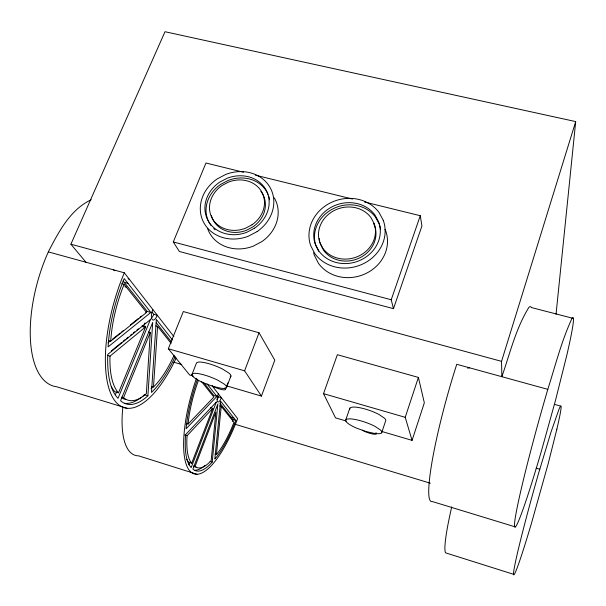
<?xml version="1.0" encoding="UTF-8"?>
<svg xmlns="http://www.w3.org/2000/svg" width="606" height="606" viewBox="0 0 606 606"><rect width="100%" height="100%" fill="white"/><g stroke="black" fill="none" stroke-linecap="round" stroke-linejoin="round"><path stroke-width="0.91" d="M148.508 331.982L150.288 332.497L146.341 393.673A76.25 29.679 -73.6 0 1 123.571 397.688L121.768 397.142M147.902 395.779L152.689 322.46L120.571 400.733A88.044 34.33 -73.8 0 0 147.902 395.779L144.448 394.733A87.976 34.572 -73.8 0 1 142.993 396.006M151.78 386.514L153.492 387.022L157.59 326.376L155.825 325.876M212.214 462.075L217.872 403.944L192.89 469.127A72.129 22.823 -72.9 0 0 212.214 462.075L210.047 461.401M215.024 454.053L216.456 454.5L221.228 406.331L219.758 405.891M556.043 314.279L575.7 121.586L164.999 31.717L70.894 244.21L85.991 262.262M547.809 389.347C555.361 365.676 561.383 341.314 571.844 318.695A108.671 5.371 -74.5 0 1 566.792 355.313L555.505 400.339L541.719 449.955A108.671 5.371 -74.5 0 1 514.63 522.63A108.671 5.371 -74.5 0 1 547.809 389.347L456.757 364.289A106.792 13.067 -74.4 0 0 432.366 501.556L515.395 526.925M573.382 318.423L531.318 307.522A107.724 9.287 -74.5 0 0 528.788 307.53C515.744 328.702 509.994 353.419 501.851 376.697L501.548 361.358L575.7 121.586M381.454 431.366L412.065 440.365L424.336 402.831L418.405 377.424L337.36 354.715L323.513 393.665L335.527 417.867L346.337 421.041M412.065 440.365L405.217 417.314L418.405 377.424M381.644 432.798L385.583 421.064A19.036 4.5 19 0 0 384.598 418.299L379.008 414.496A19.036 4.5 19 0 0 353.389 407.05L351.033 407.368L349.829 408.186L345.776 419.882A19.097 4.318 19 0 0 356.767 428.215L365.91 431.502L374.508 433.442A19.097 4.318 19 0 0 380.621 430.116L374.993 426.374A19.097 4.318 19 0 0 349.314 418.837L346.958 419.117L345.776 419.882M243.506 172.248L205.957 163.014L173.286 241.945L179.384 251.498L393.468 308.666L391.218 299.765L420.276 215.713L364.403 201.972M393.468 308.666L421.935 225.97L420.276 215.713M227.341 386.075L261.428 396.089L274.798 360.184L259.035 332.77L183.315 311.552L168.324 348.745L189.663 375L193.253 376.053M261.428 396.089L244.597 370.827L259.035 332.77M195.071 466.4L215.872 412.103L211.176 460.598A62.501 19.74 -72.8 0 1 195.071 466.4L193.579 465.931M225.432 389.332L227.917 382.848M226.636 387.196L230.924 375.993M188.852 464.832L189.86 462.219M186.709 459.242A62.941 20.203 -72.8 0 0 188.686 462.226L191.708 463.173L212.774 408.346L210.532 407.671M191.875 374.682L192.42 373.766L194.117 373.334A18.528 4.022 20.8 0 1 218.115 380.371L224.455 384.249A18.528 4.022 20.8 0 1 221.379 388.302L213.645 386.598L204.775 383.409A18.528 4.022 20.8 0 1 191.875 374.682L196.276 363.509L196.829 362.547L198.541 362.077A18.475 4.189 20.8 0 1 222.485 369.031L228.78 372.97A18.475 4.189 20.8 0 1 230.242 376.894M123.571 397.688L150.288 332.497M115.451 394.582L116.534 391.961M143.198 327.308L144.993 322.937M111.315 386.575A76.917 30.474 -73.7 0 0 114.837 391.703L118.496 392.809L145.645 326.861L142.031 325.823M126.957 408.239L56.661 386.757A98.301 44.465 -73.8 0 1 48.328 251.891C58.577 232.06 70.137 209.623 91.211 199.745M191.708 463.173A62.986 20.051 -72.9 0 1 187.08 435.729L212.774 408.346M206.972 383.81L216.88 396.415L186.095 428.813A72.523 23.096 -73 0 1 197.503 379.235M186.504 423.594L188.065 424.071L213.85 397.059L201.495 381.538M186.186 424.488L187.474 423.139M107.732 355.495L110.004 356.161L145.645 326.861M111.337 350.874L121.571 342.526M123.033 341.329L125.222 339.542M126.684 338.353L128.146 337.156M130.343 335.368L131.805 334.179M133.259 332.982L134.721 331.793M136.918 329.997L138.38 328.808M150.849 312.446L108.118 346.89A88.658 34.83 -74 0 1 124.215 278.586L150.849 312.446L147.243 311.431L123.094 280.957M107.936 342.86L110.125 341.117M112.307 339.368L120.314 332.967M121.768 331.8L123.223 330.641M130.502 324.816L138.509 318.415M139.963 317.249L141.418 316.09M145.788 312.598L147.243 311.431M108.429 340.511L110.716 341.178L146.538 312.499L124.116 284.328L121.814 283.684M467.711 368.183L469.559 367.812M255.414 175.172L352.495 199.048M173.286 241.945L391.218 299.765M70.894 244.21L501.548 361.358M48.328 251.891L124.321 272.806L173.884 336.595M124.177 282.328L127.995 283.388M554.551 404.384L560.8 406.126M124.866 286.759L126.396 287.183M152.061 312.105L153.78 314.294L157.333 315.302A7.961 3.098 -74 0 1 152.136 319.529A7.961 3.098 -74 0 1 152.803 309.469M168.324 348.745L244.597 370.827M323.513 393.665L405.217 417.314M173.619 362.146L181.694 364.501M536.151 468.158L539.787 469.218M217.41 395.544L218.425 396.839L221.379 397.718A6.53 2.068 -73 0 1 217.577 401.74A6.53 2.068 -73 0 1 218.357 393.824M216.88 396.415L213.895 395.529L203.639 382.591M231.037 417.155L233.863 418.004M219.94 403.149L232.992 419.625L235.802 420.473A71.849 22.664 -73 0 1 214.85 459.015L220.554 401.081L235.802 420.473M235.022 424.253L430.298 483.187M184.747 435.01L187.08 435.729M197.086 474.293L138.592 455.841A80.719 29.717 -72.7 0 1 122.813 407.452M513.54 574.283L445.569 552.839A86.332 8.469 -74.1 0 1 451.72 506.904M113.299 269.776L114.852 270.708M128.04 278.662L129.593 279.593M157.59 326.376L171.097 343.352M221.228 406.331L233.961 422.329A62.024 19.468 -72.9 0 1 216.456 454.5M156.287 322.839L171.43 341.951M172.505 339.989L156.348 319.438L151.47 392.438A87.65 34.027 -73.9 0 0 175.142 356.639M212.115 385.795L237.628 418.625A81.78 25.922 -73 0 1 190.511 471.703A81.78 25.922 -73 0 1 196.389 378.538M384.961 229.386L385.628 230.606A37.716 33.959 -17.6 0 1 365.986 273.465A37.716 33.959 -17.6 0 1 318.385 263.193L314.347 255.262A37.716 33.959 -17.6 0 1 313.613 252.717M373.591 223.644L374.591 225.508A28.641 25.71 -17.6 0 1 359.623 257.906A28.641 25.71 -17.6 0 1 323.543 250.225L320.46 244.233A28.641 25.71 -17.6 0 1 319.779 241.817M318.688 251.255L315.908 245.809A33.466 30.042 -17.6 0 1 333.603 208.509A33.466 30.042 -17.6 0 1 375.409 217.016L379.159 223.925A33.466 30.042 -17.6 0 1 380.477 229.007M176.157 358.032A99.892 39.019 -74 0 1 113.239 398.4A99.892 39.019 -74 0 1 124.321 272.806M274.26 197.806A36.845 32.398 -24.8 0 1 261.845 241.612L253.247 246.15A36.845 32.398 -24.8 0 1 207.623 228.651M224.485 388.067A8.022 1.727 20.7 0 1 222.417 389.696A8.022 1.727 20.7 0 1 212.547 385.992M375.947 432.676A8.272 1.848 19 0 1 372.493 433.972A8.272 1.848 19 0 1 362.396 430.169M349.851 409.429A19.036 4.5 19 0 1 349.829 408.186M188.065 424.071A63.183 20.218 -73 0 1 198.503 380.273M218.425 396.839A6.522 2.083 -73 0 1 217.084 399.551M205.169 465.347A72.076 22.99 -72.9 0 1 195.049 470.188M195.973 467.014A62.463 19.884 -72.8 0 1 193.541 466.4M232.992 419.625A71.803 22.831 -73 0 1 232.325 421.352M174.127 355.214A75.568 29.164 -73.8 0 1 153.492 387.022M118.496 392.809A76.977 30.255 -73.7 0 1 110.004 356.161M110.716 341.178A77.318 30.55 -73.9 0 1 124.116 284.328M152.72 386.476A87.575 34.277 -73.9 0 1 150.962 388.438M141.531 397.195A87.976 34.572 -73.8 0 1 124.533 403.27M125.669 399.399A76.189 29.891 -73.6 0 1 121.488 397.725M153.78 314.294A7.954 3.121 -74 0 1 151.053 318.468M268.716 196.139A32.686 28.641 -24.7 0 1 269.655 199.791M215.047 229.788A32.686 28.641 -24.7 0 1 213.782 228.644M211.002 225.47A32.686 28.641 -24.7 0 1 220.72 184.345L228.197 180.429A32.686 28.641 -24.7 0 1 268.057 194.397M260.891 191.382A27.974 24.513 -24.7 0 1 252.967 226.864L246.453 230.303A27.974 24.513 -24.7 0 1 211.342 215.403M319.476 240.15A28.641 25.71 -17.6 0 1 319.286 238.476M556.884 429.101L548.18 463.681L531.265 523.948A87.559 3.454 -74.4 0 1 513.797 570.913A87.559 3.454 -74.4 0 1 538.476 473.665L550.869 432.495L559.012 409.194A87.559 3.454 -74.4 0 1 556.884 429.101M216.342 402.036L191.201 467.529A72.402 23.005 -72.9 0 1 185.603 434.646L216.342 402.036M150.394 319.589L118.019 398.316A88.461 34.663 -73.8 0 1 107.77 354.404L150.394 319.589M251.99 224.811L245.453 228.257A28.073 24.581 -24.7 0 1 212.145 218.19A28.073 24.581 -24.7 0 1 222.114 185.428L228.545 182.05A28.073 24.581 -24.7 0 1 261.822 192.064A28.073 24.581 -24.7 0 1 251.99 224.811M254.558 228.189L246.907 232.227A32.807 28.724 -24.7 0 1 207.987 220.463A32.807 28.724 -24.7 0 1 219.645 182.171L227.152 178.24A32.807 28.724 -24.7 0 1 266.034 189.928A32.807 28.724 -24.7 0 1 254.558 228.189M257.133 231.583L248.362 236.204A37.542 32.868 -24.7 0 1 203.828 222.743A37.542 32.868 -24.7 0 1 217.183 178.921L225.758 174.43A37.542 32.868 -24.7 0 1 270.246 187.807A37.542 32.868 -24.7 0 1 257.133 231.583M383.234 220.243L378.924 212.312A38.443 34.481 -17.6 0 0 330.937 202.616A38.443 34.481 -17.6 0 0 310.59 245.385L314.688 253.429A38.443 34.481 -17.6 0 0 363.183 263.807A38.443 34.481 -17.6 0 0 383.234 220.243M378.652 221.826L374.894 214.895A33.595 30.133 -17.6 0 0 332.929 206.381A33.595 30.133 -17.6 0 0 315.158 243.801L318.756 250.823A33.595 30.133 -17.6 0 0 361.108 259.86A33.595 30.133 -17.6 0 0 378.652 221.826M374.069 223.409L370.864 217.471A28.755 25.785 -17.6 0 0 334.929 210.153A28.755 25.785 -17.6 0 0 319.733 242.218L322.824 248.225A28.755 25.785 -17.6 0 0 359.04 255.921A28.755 25.785 -17.6 0 0 374.069 223.409"/></g></svg>
